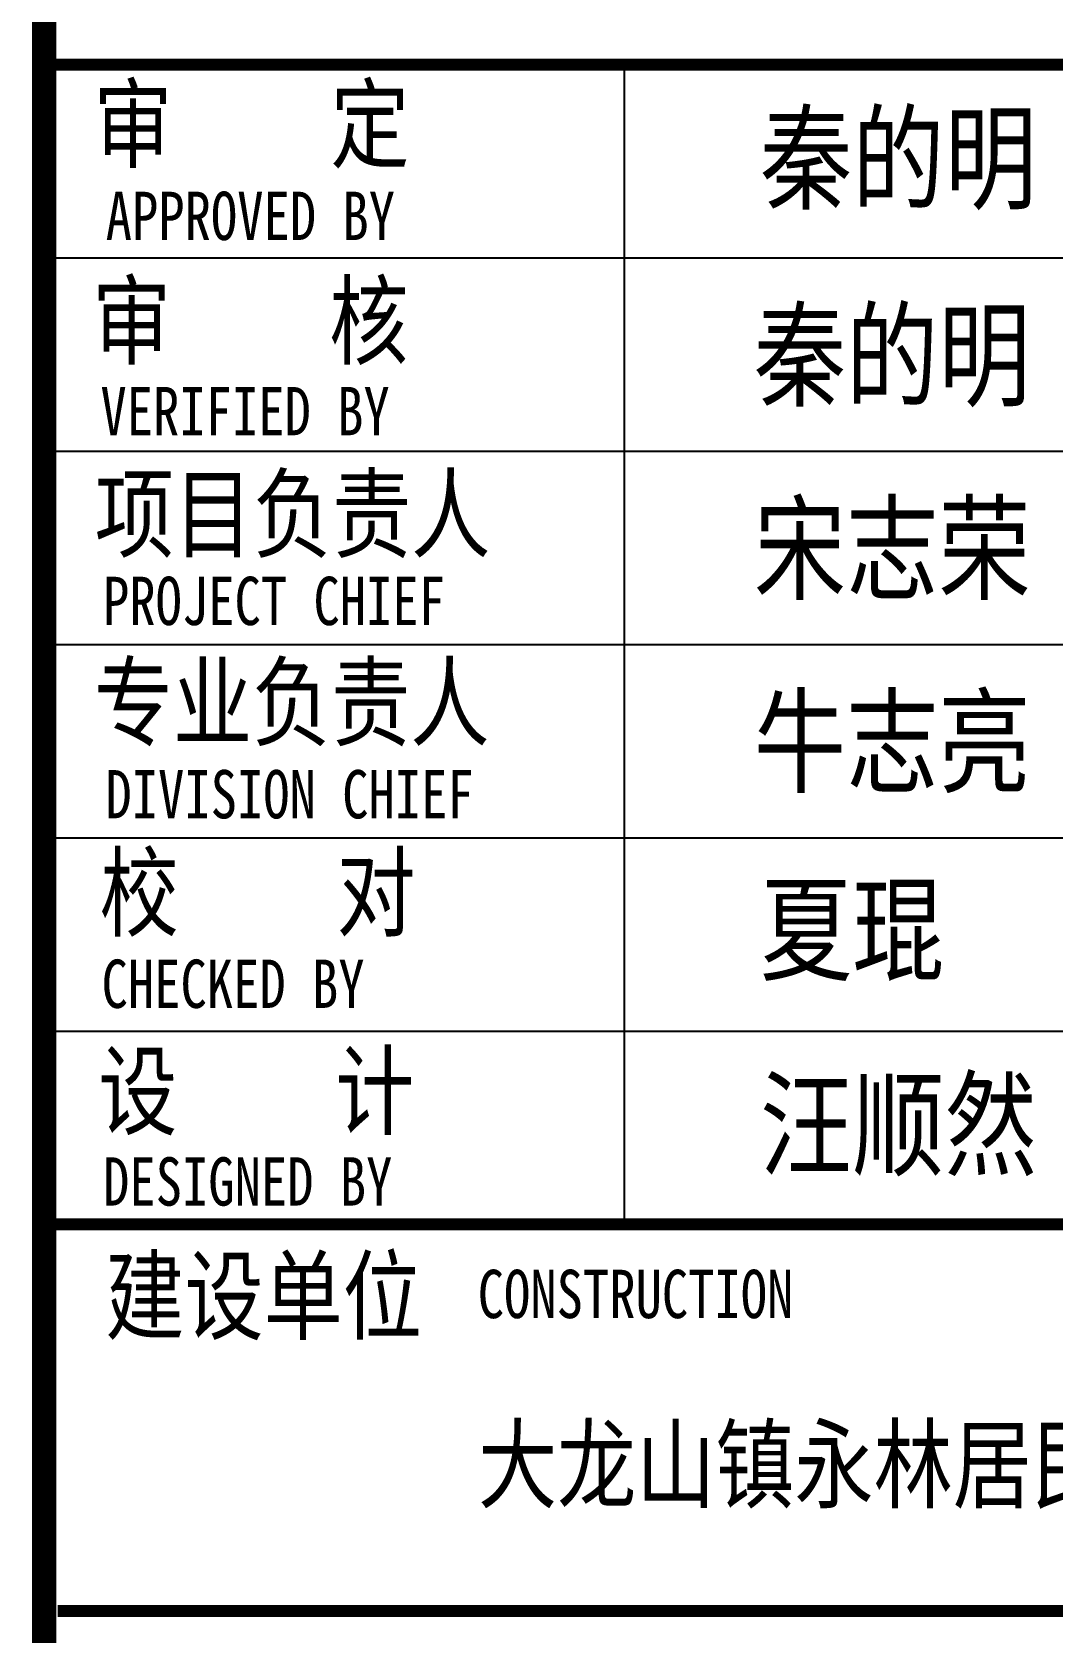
# Model space of a CAD drawing. Extents: x 1051052 to 1482120, y -981644 to -673261.
# Drawn here: x 1148167 to 1152391, y -972735 to -966109 of the extents above; entities that cross this region are included whole.
import ezdxf
from ezdxf.enums import TextEntityAlignment as Align

# ---------------------------------------------------------------- set-up
doc = ezdxf.new("R2010")
doc.units = 0
doc.header["$LTSCALE"] = 1000
doc.header["$MEASUREMENT"] = 0
for name, color, linetype in [('Q', 7, 'Continuous'), ('TK', 142, 'Continuous'), ('XM', 7, 'Continuous'), ('填充', 8, 'Continuous')]:
    doc.layers.add(name, color=color, linetype=linetype)
doc.styles.add('HYZT1', font='', dxfattribs={"width": 0.8})
doc.styles.get('HYZT1').set_extended_font_data('SimSun')

# ---------------------------------------------------------------- blocks, each defined once
blk = doc.blocks.new('A$C05385F37')
at = {"layer": 'TK'}
for p, q in [((-8000, -26600), (-1000, -26600)), ((-1000, -26600), (-8000, -26600)), ((-8000, -26600), (-1000, -26600)), ((-8000, -26600), (-2830.4, -26600)), ((-8000, -26600), (-1000, -26600)), ((-8000, -26600), (-1000, -26600)), ((-8000, -26600), (-1000, -26600)), ((-5599.5, -26600), (-5599.5, -31400)), ((-8000, -27400), (-1000, -27400)), ((-8000, -28200), (-1000, -28200)), ((-8000, -29000), (-1000, -29000)), ((-8000, -29800), (-1000, -29800)), ((-8000, -30600), (-1000, -30600)), ((-8000, -31400), (-1000, -31400)), ((-8000, -31400), (-1000, -31400)), ((-8000, -31400.2), (-1000, -31400.2)), ((-8000, -31400.2), (-1000, -31400.2))]:
    blk.add_line(p, q, dxfattribs=at)
for points, const_width in [([(-8000, -1000), (-8000, -41000)], 100), ([(-8000, -26600), (-1000, -26600)], 50), ([(-1000, -26600), (-8000, -26600)], 50), ([(-1000, -26600), (-7944, -26600)], 50), ([(-8000, -31400.2), (-1000, -31400.2)], 50), ([(-1000, -31400.2), (-8000, -31400.2)], 50), ([(-1000, -31400.2), (-8000, -31400.2)], 50), ([(-1000, -33000), (-7944, -33000)], 50)]:
    blk.add_lwpolyline(points, dxfattribs=dict(at, const_width=const_width))
at = {"layer": 'TK', "style": 'HYZT1', "width": 0.8}
for s, height, p in [('审    定  ', 300, (-7795.8, -26996.1)), ('APPROVED BY', 200, (-7745.3, -27325.7)), ('审    核  ', 300, (-7801, -27809.8)), ('VERIFIED BY', 200, (-7767.1, -28133.9)), ('项目负责人', 300, (-7790.3, -28609)), ('PROJECT CHIEF', 200, (-7756.5, -28919.3)), ('专业负责人', 300, (-7794.5, -29388.2)), ('DIVISION CHIEF', 200, (-7746.4, -29719.4)), ('校    对 ', 300, (-7770.4, -30176.3)), ('CHECKED BY', 200, (-7762.4, -30504)), ('设    计 ', 300, (-7776, -30997.7)), ('DESIGNED BY', 200, (-7756.2, -31322.2)), ('建设单位', 300, (-7746.6, -31845.5)), ('CONSTRUCTION', 200, (-6206.1, -31787.8))]:
    blk.add_text(s, height=height, dxfattribs=at).set_placement(p)
blk = doc.blocks.new('A2K')
at = {"color": 4}
blk.add_blockref('A$C05385F37', (59400, 42000), dxfattribs=at)
at = {"layer": 'Q', "style": 'HYZT1', "width": 0.8}
for s, p in [('秦的明', (54361.8, 14838.5)), ('秦的明', (54336.2, 14022.9)), ('宋志荣', (54336.2, 13222.9)), ('牛志亮', (54336.2, 12422.9)), ('夏琨', (54361.8, 11646.2)), ('汪顺然', (54361.8, 10838.5))]:
    blk.add_text(s, height=350, dxfattribs=at).set_placement(p)
at = {"layer": 'XM', "style": 'HYZT1', "width": 0.8}
blk.add_text('大龙山镇永林居民委员会 ', height=300, dxfattribs=at).set_placement((55077.3, 9606.9), align=Align.MIDDLE_CENTER)

msp = doc.modelspace()

# ---------------------------------------------------------------- block references
at = {"layer": '填充'}
msp.add_blockref('A2K', (1096816.779, -981643.929), dxfattribs=at)

doc.saveas('drawing.dxf')
